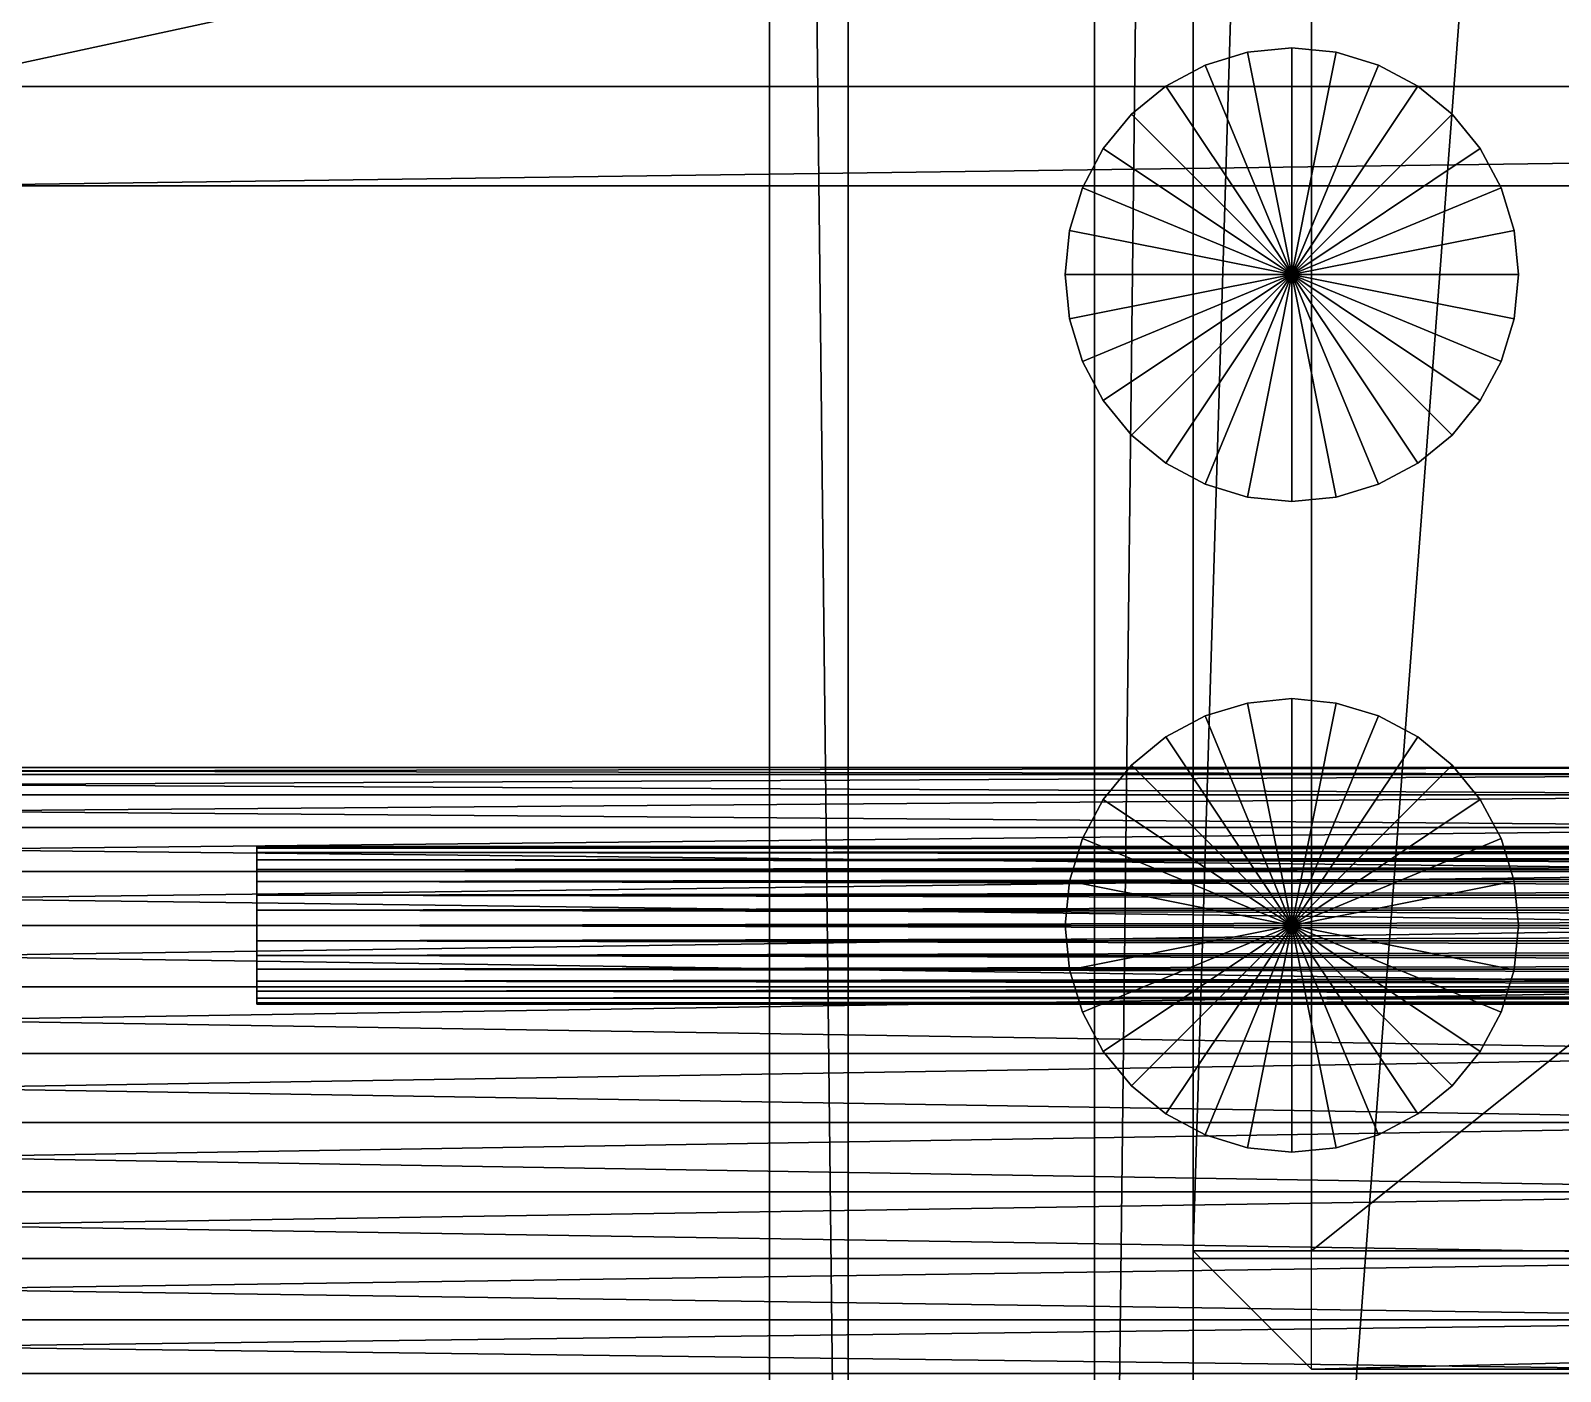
# Model space of a CAD drawing. Header units: millimetres. Extents: x -18 to 4450, y -985 to 970.
# Drawn here: x 342 to 497.3, y -210.2 to -74.2 of the extents above; entities that cross this region are included whole.
import ezdxf

# ---------------------------------------------------------------- set-up
doc = ezdxf.new("R2010")
doc.units = ezdxf.units.MM
for name, color, linetype in [('as_fitted_routes__j40_rt_009_engine_sender_injection_pump_branch_engine_sender_injection_pump_branch', 1, 'CONTINUOUS'), ('body__hood_center_raised_rib', 40, 'CONTINUOUS'), ('body__hood_closed_reference', 40, 'CONTINUOUS'), ('body__hood_crowned_closed_skin', 40, 'CONTINUOUS'), ('chassis__crossmember_1', 251, 'CONTINUOUS'), ('engine_bay__engine_block', 8, 'CONTINUOUS'), ('engine_bay__inline_six_intake_stack_1', 9, 'CONTINUOUS'), ('engine_bay__inline_six_intake_stack_2', 9, 'CONTINUOUS'), ('engine_bay__upper_radiator_hose', 250, 'CONTINUOUS'), ('mechanical_clearance__fan_radiator_clearance_envelope', 7, 'CONTINUOUS')]:
    doc.layers.add(name, color=color, linetype=linetype)

msp = doc.modelspace()

# ---------------------------------------------------------------- linework, layer by layer
at = {"layer": 'as_fitted_routes__j40_rt_009_engine_sender_injection_pump_branch_engine_sender_injection_pump_branch'}
for points in [[(365.00001, -157.000005, 1085.000038), (1125, -157.000005, 1085.000038), (1125, -157.153711, 1086.560726)], [(365.00001, -157.000005, 1085.000038), (1125, -157.153711, 1086.560726), (365.00001, -157.153711, 1086.560726)], [(365.00001, -165.000007, 1085.000038), (365.00001, -157.153711, 1086.560726), (365.00001, -157.000005, 1085.000038)], [(365.00001, -157.153711, 1083.439231), (1125, -157.153711, 1083.439231), (1125, -157.000005, 1085.000038)], [(365.00001, -157.153711, 1083.439231), (1125, -157.000005, 1085.000038), (365.00001, -157.000005, 1085.000038)], [(365.00001, -165.000007, 1085.000038), (365.00001, -157.000005, 1085.000038), (365.00001, -157.153711, 1083.439231)], [(365.00001, -157.153711, 1086.560726), (1125, -157.153711, 1086.560726), (1125, -157.608971, 1088.061452)], [(365.00001, -157.153711, 1086.560726), (1125, -157.608971, 1088.061452), (365.00001, -157.608971, 1088.061452)], [(365.00001, -165.000007, 1085.000038), (365.00001, -157.608971, 1088.061452), (365.00001, -157.153711, 1086.560726)], [(365.00001, -157.608971, 1081.938505), (1125, -157.608971, 1081.938505), (1125, -157.153711, 1083.439231)], [(365.00001, -157.608971, 1081.938505), (1125, -157.153711, 1083.439231), (365.00001, -157.153711, 1083.439231)], [(365.00001, -165.000007, 1085.000038), (365.00001, -157.153711, 1083.439231), (365.00001, -157.608971, 1081.938505)], [(365.00001, -157.608971, 1088.061452), (1125, -157.608971, 1088.061452), (1125, -158.348247, 1089.444518)], [(365.00001, -157.608971, 1088.061452), (1125, -158.348247, 1089.444518), (365.00001, -158.348247, 1089.444518)], [(365.00001, -165.000007, 1085.000038), (365.00001, -158.348247, 1089.444518), (365.00001, -157.608971, 1088.061452)], [(365.00001, -158.348247, 1080.555439), (1125, -158.348247, 1080.555439), (1125, -157.608971, 1081.938505)], [(365.00001, -158.348247, 1080.555439), (1125, -157.608971, 1081.938505), (365.00001, -157.608971, 1081.938505)], [(365.00001, -165.000007, 1085.000038), (365.00001, -157.608971, 1081.938505), (365.00001, -158.348247, 1080.555439)], [(365.00001, -158.348247, 1089.444518), (1125, -158.348247, 1089.444518), (1125, -159.343138, 1090.656877)], [(365.00001, -158.348247, 1089.444518), (1125, -159.343138, 1090.656877), (365.00001, -159.343138, 1090.656877)], [(365.00001, -165.000007, 1085.000038), (365.00001, -159.343138, 1090.656877), (365.00001, -158.348247, 1089.444518)], [(365.00001, -159.343138, 1079.3432), (1125, -159.343138, 1079.3432), (1125, -158.348247, 1080.555439)], [(365.00001, -159.343138, 1079.3432), (1125, -158.348247, 1080.555439), (365.00001, -158.348247, 1080.555439)], [(365.00001, -165.000007, 1085.000038), (365.00001, -158.348247, 1080.555439), (365.00001, -159.343138, 1079.3432)], [(365.00001, -159.343138, 1090.656877), (1125, -159.343138, 1090.656877), (1125, -160.555437, 1091.651797)], [(365.00001, -159.343138, 1090.656877), (1125, -160.555437, 1091.651797), (365.00001, -160.555437, 1091.651797)], [(365.00001, -165.000007, 1085.000038), (365.00001, -160.555437, 1091.651797), (365.00001, -159.343138, 1090.656877)], [(365.00001, -160.555437, 1078.348279), (1125, -160.555437, 1078.348279), (1125, -159.343138, 1079.3432)], [(365.00001, -160.555437, 1078.348279), (1125, -159.343138, 1079.3432), (365.00001, -159.343138, 1079.3432)], [(365.00001, -165.000007, 1085.000038), (365.00001, -159.343138, 1079.3432), (365.00001, -160.555437, 1078.348279)], [(365.00001, -160.555437, 1091.651797), (1125, -160.555437, 1091.651797), (1125, -161.938533, 1092.391014)], [(365.00001, -160.555437, 1091.651797), (1125, -161.938533, 1092.391014), (365.00001, -161.938533, 1092.391014)], [(365.00001, -165.000007, 1085.000038), (365.00001, -161.938533, 1092.391014), (365.00001, -160.555437, 1091.651797)], [(365.00001, -161.938533, 1077.608943), (1125, -161.938533, 1077.608943), (1125, -160.555437, 1078.348279)], [(365.00001, -161.938533, 1077.608943), (1125, -160.555437, 1078.348279), (365.00001, -160.555437, 1078.348279)], [(365.00001, -165.000007, 1085.000038), (365.00001, -160.555437, 1078.348279), (365.00001, -161.938533, 1077.608943)], [(365.00001, -161.938533, 1092.391014), (1125, -161.938533, 1092.391014), (1125, -163.439274, 1092.846274)], [(365.00001, -161.938533, 1092.391014), (1125, -163.439274, 1092.846274), (365.00001, -163.439274, 1092.846274)], [(365.00001, -165.000007, 1085.000038), (365.00001, -163.439274, 1092.846274), (365.00001, -161.938533, 1092.391014)], [(365.00001, -163.439274, 1077.153683), (1125, -163.439274, 1077.153683), (1125, -161.938533, 1077.608943)], [(365.00001, -163.439274, 1077.153683), (1125, -161.938533, 1077.608943), (365.00001, -161.938533, 1077.608943)], [(365.00001, -165.000007, 1085.000038), (365.00001, -161.938533, 1077.608943), (365.00001, -163.439274, 1077.153683)], [(365.00001, -163.439274, 1092.846274), (1125, -163.439274, 1092.846274), (1125, -165.000007, 1093.000054)], [(365.00001, -163.439274, 1092.846274), (1125, -165.000007, 1093.000054), (365.00001, -165.000007, 1093.000054)], [(365.00001, -165.000007, 1085.000038), (365.00001, -165.000007, 1093.000054), (365.00001, -163.439274, 1092.846274)], [(365.00001, -165.000007, 1077.000022), (1125, -165.000007, 1077.000022), (1125, -163.439274, 1077.153683)], [(365.00001, -165.000007, 1077.000022), (1125, -163.439274, 1077.153683), (365.00001, -163.439274, 1077.153683)], [(365.00001, -165.000007, 1085.000038), (365.00001, -163.439274, 1077.153683), (365.00001, -165.000007, 1077.000022)], [(365.00001, -165.000007, 1093.000054), (1125, -165.000007, 1093.000054), (1125, -166.560724, 1092.846274)], [(365.00001, -165.000007, 1093.000054), (1125, -166.560724, 1092.846274), (365.00001, -166.560724, 1092.846274)], [(365.00001, -165.000007, 1085.000038), (365.00001, -166.560724, 1092.846274), (365.00001, -165.000007, 1093.000054)], [(365.00001, -165.000007, 1085.000038), (365.00001, -168.061465, 1092.391014), (365.00001, -166.560724, 1092.846274)], [(365.00001, -165.000007, 1085.000038), (365.00001, -169.444561, 1091.651797), (365.00001, -168.061465, 1092.391014)], [(365.00001, -165.000007, 1085.000038), (365.00001, -170.65686, 1090.656877), (365.00001, -169.444561, 1091.651797)], [(365.00001, -165.000007, 1085.000038), (365.00001, -171.651751, 1089.444518), (365.00001, -170.65686, 1090.656877)], [(365.00001, -165.000007, 1085.000038), (365.00001, -172.391042, 1088.061452), (365.00001, -171.651751, 1089.444518)], [(365.00001, -165.000007, 1085.000038), (365.00001, -172.846287, 1086.560726), (365.00001, -172.391042, 1088.061452)], [(365.00001, -165.000007, 1085.000038), (365.00001, -172.999993, 1085.000038), (365.00001, -172.846287, 1086.560726)], [(365.00001, -165.000007, 1085.000038), (365.00001, -172.846287, 1083.439231), (365.00001, -172.999993, 1085.000038)], [(365.00001, -165.000007, 1085.000038), (365.00001, -172.391042, 1081.938505), (365.00001, -172.846287, 1083.439231)], [(365.00001, -165.000007, 1085.000038), (365.00001, -171.651751, 1080.555439), (365.00001, -172.391042, 1081.938505)], [(365.00001, -165.000007, 1085.000038), (365.00001, -170.65686, 1079.3432), (365.00001, -171.651751, 1080.555439)], [(365.00001, -165.000007, 1085.000038), (365.00001, -169.444561, 1078.348279), (365.00001, -170.65686, 1079.3432)], [(365.00001, -165.000007, 1085.000038), (365.00001, -168.061465, 1077.608943), (365.00001, -169.444561, 1078.348279)], [(365.00001, -165.000007, 1085.000038), (365.00001, -166.560724, 1077.153683), (365.00001, -168.061465, 1077.608943)], [(365.00001, -166.560724, 1077.153683), (1125, -166.560724, 1077.153683), (1125, -165.000007, 1077.000022)], [(365.00001, -166.560724, 1077.153683), (1125, -165.000007, 1077.000022), (365.00001, -165.000007, 1077.000022)], [(365.00001, -165.000007, 1085.000038), (365.00001, -165.000007, 1077.000022), (365.00001, -166.560724, 1077.153683)], [(365.00001, -166.560724, 1092.846274), (1125, -166.560724, 1092.846274), (1125, -168.061465, 1092.391014)], [(365.00001, -166.560724, 1092.846274), (1125, -168.061465, 1092.391014), (365.00001, -168.061465, 1092.391014)], [(365.00001, -168.061465, 1077.608943), (1125, -168.061465, 1077.608943), (1125, -166.560724, 1077.153683)], [(365.00001, -168.061465, 1077.608943), (1125, -166.560724, 1077.153683), (365.00001, -166.560724, 1077.153683)], [(365.00001, -168.061465, 1092.391014), (1125, -168.061465, 1092.391014), (1125, -169.444561, 1091.651797)], [(365.00001, -168.061465, 1092.391014), (1125, -169.444561, 1091.651797), (365.00001, -169.444561, 1091.651797)], [(365.00001, -169.444561, 1078.348279), (1125, -169.444561, 1078.348279), (1125, -168.061465, 1077.608943)], [(365.00001, -169.444561, 1078.348279), (1125, -168.061465, 1077.608943), (365.00001, -168.061465, 1077.608943)], [(365.00001, -169.444561, 1091.651797), (1125, -169.444561, 1091.651797), (1125, -170.65686, 1090.656877)], [(365.00001, -169.444561, 1091.651797), (1125, -170.65686, 1090.656877), (365.00001, -170.65686, 1090.656877)], [(365.00001, -170.65686, 1079.3432), (1125, -170.65686, 1079.3432), (1125, -169.444561, 1078.348279)], [(365.00001, -170.65686, 1079.3432), (1125, -169.444561, 1078.348279), (365.00001, -169.444561, 1078.348279)], [(365.00001, -170.65686, 1090.656877), (1125, -170.65686, 1090.656877), (1125, -171.651751, 1089.444518)], [(365.00001, -170.65686, 1090.656877), (1125, -171.651751, 1089.444518), (365.00001, -171.651751, 1089.444518)], [(365.00001, -171.651751, 1080.555439), (1125, -171.651751, 1080.555439), (1125, -170.65686, 1079.3432)], [(365.00001, -171.651751, 1080.555439), (1125, -170.65686, 1079.3432), (365.00001, -170.65686, 1079.3432)], [(365.00001, -171.651751, 1089.444518), (1125, -171.651751, 1089.444518), (1125, -172.391042, 1088.061452)], [(365.00001, -171.651751, 1089.444518), (1125, -172.391042, 1088.061452), (365.00001, -172.391042, 1088.061452)], [(365.00001, -172.391042, 1081.938505), (1125, -172.391042, 1081.938505), (1125, -171.651751, 1080.555439)], [(365.00001, -172.391042, 1081.938505), (1125, -171.651751, 1080.555439), (365.00001, -171.651751, 1080.555439)], [(365.00001, -172.391042, 1088.061452), (1125, -172.391042, 1088.061452), (1125, -172.846287, 1086.560726)], [(365.00001, -172.391042, 1088.061452), (1125, -172.846287, 1086.560726), (365.00001, -172.846287, 1086.560726)], [(365.00001, -172.846287, 1083.439231), (1125, -172.846287, 1083.439231), (1125, -172.391042, 1081.938505)], [(365.00001, -172.846287, 1083.439231), (1125, -172.391042, 1081.938505), (365.00001, -172.391042, 1081.938505)], [(365.00001, -172.846287, 1086.560726), (1125, -172.846287, 1086.560726), (1125, -172.999993, 1085.000038)], [(365.00001, -172.846287, 1086.560726), (1125, -172.999993, 1085.000038), (365.00001, -172.999993, 1085.000038)], [(365.00001, -172.999993, 1085.000038), (1125, -172.999993, 1085.000038), (1125, -172.846287, 1083.439231)], [(365.00001, -172.999993, 1085.000038), (1125, -172.846287, 1083.439231), (365.00001, -172.846287, 1083.439231)]]:
    msp.add_3dface(points, dxfattribs=at)
at = {"layer": 'body__hood_center_raised_rib'}
for points in [[(330.080003, -79.920001, 1325.000048), (1069.919944, -79.920001, 1325.000048), (1069.919944, 79.920001, 1325.000048)], [(330.080003, -79.920001, 1325.000048), (1069.919944, 79.920001, 1325.000048), (330.080003, 79.920001, 1325.000048)], [(330.080003, -79.920001, 1276.99995), (330.080003, 79.920001, 1276.99995), (1069.919944, 79.920001, 1276.99995)], [(330.080003, -79.920001, 1276.99995), (1069.919944, 79.920001, 1276.99995), (1069.919944, -79.920001, 1276.99995)], [(330.080003, -90.000004, 1287.08005), (330.080003, -79.920001, 1276.99995), (1069.919944, -79.920001, 1276.99995)], [(330.080003, -90.000004, 1287.08005), (1069.919944, -79.920001, 1276.99995), (1069.919944, -90.000004, 1287.08005)], [(330.080003, -90.000004, 1314.919949), (330.080003, -79.920001, 1325.000048), (1069.919944, -79.920001, 1325.000048)], [(330.080003, -90.000004, 1314.919949), (1069.919944, -79.920001, 1325.000048), (1069.919944, -90.000004, 1314.919949)], [(330.080003, -90.000004, 1287.08005), (1069.919944, -90.000004, 1287.08005), (1069.919944, -90.000004, 1314.919949)], [(330.080003, -90.000004, 1287.08005), (1069.919944, -90.000004, 1314.919949), (330.080003, -90.000004, 1314.919949)]]:
    msp.add_3dface(points, dxfattribs=at)
at = {"layer": 'body__hood_closed_reference'}
for points in [[(237.979993, -687.020004, 1253.000021), (1142.019987, -687.020004, 1253.000021), (1142.019987, 687.020004, 1253.000021)], [(237.979993, -687.020004, 1253.000021), (1142.019987, 687.020004, 1253.000021), (237.979993, 687.020004, 1253.000021)], [(237.979993, -687.020004, 1215.000033), (237.979993, 687.020004, 1215.000033), (1142.019987, 687.020004, 1215.000033)], [(237.979993, -687.020004, 1215.000033), (1142.019987, 687.020004, 1215.000033), (1142.019987, -687.020004, 1215.000033)]]:
    msp.add_3dface(points, dxfattribs=at)
at = {"layer": 'body__hood_crowned_closed_skin'}
for points in [[(135.000005, -642.00002, 1230.000019), (1057.999969, -642.00002, 1296.000004), (1057.999969, 0, 1322.000027)], [(135.000005, -642.00002, 1230.000019), (1057.999969, 0, 1322.000027), (135.000005, 0, 1256.000042)], [(135.000005, -642.00002, 1210.000038), (135.000005, 0, 1235.999942), (1057.999969, 0, 1302.000046)], [(135.000005, -642.00002, 1210.000038), (1057.999969, 0, 1302.000046), (1057.999969, -642.00002, 1276.000023)]]:
    msp.add_3dface(points, dxfattribs=at)
at = {"layer": 'chassis__crossmember_1'}
for points in [[(449.999988, -430.000007, 465.000004), (449.999988, -430.000007, 540.000021), (449.999988, 430.000007, 540.000021)], [(449.999988, -430.000007, 465.000004), (449.999988, 430.000007, 540.000021), (449.999988, 430.000007, 465.000004)], [(449.999988, -430.000007, 465.000004), (460.000008, -430.000007, 455.000013), (460.000008, 430.000007, 455.000013)], [(449.999988, -430.000007, 465.000004), (460.000008, 430.000007, 455.000013), (449.999988, 430.000007, 465.000004)], [(449.999988, -430.000007, 540.000021), (460.000008, -430.000007, 550.000012), (460.000008, 430.000007, 550.000012)], [(449.999988, -430.000007, 540.000021), (460.000008, 430.000007, 550.000012), (449.999988, 430.000007, 540.000021)], [(460.000008, -430.000007, 550.000012), (524.999976, -430.000007, 550.000012), (524.999976, 430.000007, 550.000012)], [(460.000008, -430.000007, 550.000012), (524.999976, 430.000007, 550.000012), (460.000008, 430.000007, 550.000012)], [(460.000008, -430.000007, 455.000013), (460.000008, 430.000007, 455.000013), (524.999976, 430.000007, 455.000013)], [(460.000008, -430.000007, 455.000013), (524.999976, 430.000007, 455.000013), (524.999976, -430.000007, 455.000013)]]:
    msp.add_3dface(points, dxfattribs=at)
at = {"layer": 'engine_bay__engine_block'}
for points in [[(460.000008, -197.999999, 731.999993), (460.000008, -197.999999, 1138.000011), (460.000008, 197.999999, 1138.000011)], [(460.000008, -197.999999, 731.999993), (460.000008, 197.999999, 1138.000011), (460.000008, 197.999999, 731.999993)], [(460.000008, -197.999999, 731.999993), (472.000003, -197.999999, 720.000029), (472.000003, 197.999999, 720.000029)], [(460.000008, -197.999999, 731.999993), (472.000003, 197.999999, 720.000029), (460.000008, 197.999999, 731.999993)], [(460.000008, -197.999999, 1138.000011), (472.000003, -197.999999, 1149.999976), (472.000003, 197.999999, 1149.999976)], [(460.000008, -197.999999, 1138.000011), (472.000003, 197.999999, 1149.999976), (460.000008, 197.999999, 1138.000011)], [(472.000003, -197.999999, 1149.999976), (967.999995, -197.999999, 1149.999976), (967.999995, 197.999999, 1149.999976)], [(472.000003, -197.999999, 1149.999976), (967.999995, 197.999999, 1149.999976), (472.000003, 197.999999, 1149.999976)], [(472.000003, -197.999999, 720.000029), (472.000003, 197.999999, 720.000029), (967.999995, 197.999999, 720.000029)], [(472.000003, -197.999999, 720.000029), (967.999995, 197.999999, 720.000029), (967.999995, -197.999999, 720.000029)], [(460.000008, -197.999999, 731.999993), (472.000003, -209.999993, 731.999993), (472.000003, -209.999993, 1138.000011)], [(460.000008, -197.999999, 731.999993), (472.000003, -209.999993, 1138.000011), (460.000008, -197.999999, 1138.000011)], [(460.000008, -197.999999, 731.999993), (472.000003, -209.999993, 731.999993), (472.000003, -197.999999, 720.000029)], [(460.000008, -197.999999, 1138.000011), (472.000003, -209.999993, 1138.000011), (472.000003, -197.999999, 1149.999976)], [(472.000003, -209.999993, 731.999993), (472.000003, -197.999999, 720.000029), (967.999995, -197.999999, 720.000029)], [(472.000003, -209.999993, 731.999993), (967.999995, -197.999999, 720.000029), (967.999995, -209.999993, 731.999993)], [(472.000003, -209.999993, 1138.000011), (472.000003, -197.999999, 1149.999976), (967.999995, -197.999999, 1149.999976)], [(472.000003, -209.999993, 1138.000011), (967.999995, -197.999999, 1149.999976), (967.999995, -209.999993, 1138.000011)], [(472.000003, -209.999993, 731.999993), (967.999995, -209.999993, 731.999993), (967.999995, -209.999993, 1138.000011)], [(472.000003, -209.999993, 731.999993), (967.999995, -209.999993, 1138.000011), (472.000003, -209.999993, 1138.000011)]]:
    msp.add_3dface(points, dxfattribs=at)
at = {"layer": 'engine_bay__inline_six_intake_stack_1'}
for points in [[(465.512931, -142.441943, 1070.000052), (465.512931, -142.441943, 1250), (461.19827, -143.750772, 1250)], [(465.512931, -142.441943, 1070.000052), (461.19827, -143.750772, 1250), (461.19827, -143.750772, 1070.000052)], [(469.999999, -165.000007, 1070.000052), (461.19827, -143.750772, 1070.000052), (465.512931, -142.441943, 1070.000052)], [(469.999999, -165.000007, 1250), (465.512931, -142.441943, 1250), (461.19827, -143.750772, 1250)], [(469.999999, -142.000005, 1070.000052), (469.999999, -142.000005, 1250), (465.512931, -142.441943, 1250)], [(469.999999, -142.000005, 1070.000052), (465.512931, -142.441943, 1250), (465.512931, -142.441943, 1070.000052)], [(469.999999, -165.000007, 1070.000052), (465.512931, -142.441943, 1070.000052), (469.999999, -142.000005, 1070.000052)], [(469.999999, -165.000007, 1250), (469.999999, -142.000005, 1250), (465.512931, -142.441943, 1250)], [(474.487066, -142.441943, 1070.000052), (474.487066, -142.441943, 1250), (469.999999, -142.000005, 1250)], [(474.487066, -142.441943, 1070.000052), (469.999999, -142.000005, 1250), (469.999999, -142.000005, 1070.000052)], [(469.999999, -165.000007, 1070.000052), (469.999999, -142.000005, 1070.000052), (474.487066, -142.441943, 1070.000052)], [(469.999999, -165.000007, 1250), (474.487066, -142.441943, 1250), (469.999999, -142.000005, 1250)], [(469.999999, -165.000007, 1070.000052), (474.487066, -142.441943, 1070.000052), (478.801727, -143.750772, 1070.000052)], [(469.999999, -165.000007, 1250), (478.801727, -143.750772, 1250), (474.487066, -142.441943, 1250)], [(478.801727, -143.750772, 1070.000052), (478.801727, -143.750772, 1250), (474.487066, -142.441943, 1250)], [(478.801727, -143.750772, 1070.000052), (474.487066, -142.441943, 1250), (474.487066, -142.441943, 1070.000052)], [(461.19827, -143.750772, 1070.000052), (461.19827, -143.750772, 1250), (457.221895, -145.876199, 1250)], [(461.19827, -143.750772, 1070.000052), (457.221895, -145.876199, 1250), (457.221895, -145.876199, 1070.000052)], [(469.999999, -165.000007, 1070.000052), (457.221895, -145.876199, 1070.000052), (461.19827, -143.750772, 1070.000052)], [(469.999999, -165.000007, 1250), (461.19827, -143.750772, 1250), (457.221895, -145.876199, 1250)], [(469.999999, -165.000007, 1070.000052), (478.801727, -143.750772, 1070.000052), (482.778102, -145.876199, 1070.000052)], [(469.999999, -165.000007, 1250), (482.778102, -145.876199, 1250), (478.801727, -143.750772, 1250)], [(482.778102, -145.876199, 1070.000052), (482.778102, -145.876199, 1250), (478.801727, -143.750772, 1250)], [(482.778102, -145.876199, 1070.000052), (478.801727, -143.750772, 1250), (478.801727, -143.750772, 1070.000052)], [(457.221895, -145.876199, 1070.000052), (457.221895, -145.876199, 1250), (453.736544, -148.736551, 1250)], [(457.221895, -145.876199, 1070.000052), (453.736544, -148.736551, 1250), (453.736544, -148.736551, 1070.000052)], [(469.999999, -165.000007, 1070.000052), (453.736544, -148.736551, 1070.000052), (457.221895, -145.876199, 1070.000052)], [(469.999999, -165.000007, 1250), (457.221895, -145.876199, 1250), (453.736544, -148.736551, 1250)], [(469.999999, -165.000007, 1070.000052), (482.778102, -145.876199, 1070.000052), (486.263454, -148.736551, 1070.000052)], [(469.999999, -165.000007, 1250), (486.263454, -148.736551, 1250), (482.778102, -145.876199, 1250)], [(486.263454, -148.736551, 1070.000052), (486.263454, -148.736551, 1250), (482.778102, -145.876199, 1250)], [(486.263454, -148.736551, 1070.000052), (482.778102, -145.876199, 1250), (482.778102, -145.876199, 1070.000052)], [(453.736544, -148.736551, 1070.000052), (453.736544, -148.736551, 1250), (450.876206, -152.221888, 1250)], [(453.736544, -148.736551, 1070.000052), (450.876206, -152.221888, 1250), (450.876206, -152.221888, 1070.000052)], [(469.999999, -165.000007, 1070.000052), (450.876206, -152.221888, 1070.000052), (453.736544, -148.736551, 1070.000052)], [(469.999999, -165.000007, 1250), (453.736544, -148.736551, 1250), (450.876206, -152.221888, 1250)], [(469.999999, -165.000007, 1070.000052), (486.263454, -148.736551, 1070.000052), (489.123791, -152.221888, 1070.000052)], [(469.999999, -165.000007, 1250), (489.123791, -152.221888, 1250), (486.263454, -148.736551, 1250)], [(489.123791, -152.221888, 1070.000052), (489.123791, -152.221888, 1250), (486.263454, -148.736551, 1250)], [(489.123791, -152.221888, 1070.000052), (486.263454, -148.736551, 1250), (486.263454, -148.736551, 1070.000052)], [(450.876206, -152.221888, 1070.000052), (450.876206, -152.221888, 1250), (448.750764, -156.198278, 1250)], [(450.876206, -152.221888, 1070.000052), (448.750764, -156.198278, 1250), (448.750764, -156.198278, 1070.000052)], [(469.999999, -165.000007, 1070.000052), (448.750764, -156.198278, 1070.000052), (450.876206, -152.221888, 1070.000052)], [(469.999999, -165.000007, 1250), (450.876206, -152.221888, 1250), (448.750764, -156.198278, 1250)], [(469.999999, -165.000007, 1070.000052), (489.123791, -152.221888, 1070.000052), (491.249233, -156.198278, 1070.000052)], [(469.999999, -165.000007, 1250), (491.249233, -156.198278, 1250), (489.123791, -152.221888, 1250)], [(491.249233, -156.198278, 1070.000052), (491.249233, -156.198278, 1250), (489.123791, -152.221888, 1250)], [(491.249233, -156.198278, 1070.000052), (489.123791, -152.221888, 1250), (489.123791, -152.221888, 1070.000052)], [(448.750764, -156.198278, 1070.000052), (448.750764, -156.198278, 1250), (447.441936, -160.512924, 1250)], [(448.750764, -156.198278, 1070.000052), (447.441936, -160.512924, 1250), (447.441936, -160.512924, 1070.000052)], [(469.999999, -165.000007, 1070.000052), (447.441936, -160.512924, 1070.000052), (448.750764, -156.198278, 1070.000052)], [(469.999999, -165.000007, 1250), (448.750764, -156.198278, 1250), (447.441936, -160.512924, 1250)], [(469.999999, -165.000007, 1070.000052), (491.249233, -156.198278, 1070.000052), (492.558062, -160.512924, 1070.000052)], [(469.999999, -165.000007, 1250), (492.558062, -160.512924, 1250), (491.249233, -156.198278, 1250)], [(492.558062, -160.512924, 1070.000052), (492.558062, -160.512924, 1250), (491.249233, -156.198278, 1250)], [(492.558062, -160.512924, 1070.000052), (491.249233, -156.198278, 1250), (491.249233, -156.198278, 1070.000052)], [(447.441936, -160.512924, 1070.000052), (447.441936, -160.512924, 1250), (446.999997, -165.000007, 1250)], [(447.441936, -160.512924, 1070.000052), (446.999997, -165.000007, 1250), (446.999997, -165.000007, 1070.000052)], [(469.999999, -165.000007, 1070.000052), (446.999997, -165.000007, 1070.000052), (447.441936, -160.512924, 1070.000052)], [(469.999999, -165.000007, 1250), (447.441936, -160.512924, 1250), (446.999997, -165.000007, 1250)], [(469.999999, -165.000007, 1070.000052), (492.558062, -160.512924, 1070.000052), (493.000001, -165.000007, 1070.000052)], [(469.999999, -165.000007, 1250), (493.000001, -165.000007, 1250), (492.558062, -160.512924, 1250)], [(493.000001, -165.000007, 1070.000052), (493.000001, -165.000007, 1250), (492.558062, -160.512924, 1250)], [(493.000001, -165.000007, 1070.000052), (492.558062, -160.512924, 1250), (492.558062, -160.512924, 1070.000052)], [(446.999997, -165.000007, 1070.000052), (446.999997, -165.000007, 1250), (447.441936, -169.487074, 1250)], [(446.999997, -165.000007, 1070.000052), (447.441936, -169.487074, 1250), (447.441936, -169.487074, 1070.000052)], [(469.999999, -165.000007, 1070.000052), (447.441936, -169.487074, 1070.000052), (446.999997, -165.000007, 1070.000052)], [(469.999999, -165.000007, 1250), (446.999997, -165.000007, 1250), (447.441936, -169.487074, 1250)], [(469.999999, -165.000007, 1070.000052), (448.750764, -173.80172, 1070.000052), (447.441936, -169.487074, 1070.000052)], [(469.999999, -165.000007, 1250), (447.441936, -169.487074, 1250), (448.750764, -173.80172, 1250)], [(469.999999, -165.000007, 1070.000052), (450.876206, -177.77811, 1070.000052), (448.750764, -173.80172, 1070.000052)], [(469.999999, -165.000007, 1250), (448.750764, -173.80172, 1250), (450.876206, -177.77811, 1250)], [(469.999999, -165.000007, 1070.000052), (453.736544, -181.263462, 1070.000052), (450.876206, -177.77811, 1070.000052)], [(469.999999, -165.000007, 1250), (450.876206, -177.77811, 1250), (453.736544, -181.263462, 1250)], [(469.999999, -165.000007, 1070.000052), (457.221895, -184.123799, 1070.000052), (453.736544, -181.263462, 1070.000052)], [(469.999999, -165.000007, 1250), (453.736544, -181.263462, 1250), (457.221895, -184.123799, 1250)], [(469.999999, -165.000007, 1070.000052), (461.19827, -186.249226, 1070.000052), (457.221895, -184.123799, 1070.000052)], [(469.999999, -165.000007, 1250), (457.221895, -184.123799, 1250), (461.19827, -186.249226, 1250)], [(469.999999, -165.000007, 1070.000052), (465.512931, -187.558055, 1070.000052), (461.19827, -186.249226, 1070.000052)], [(469.999999, -165.000007, 1250), (461.19827, -186.249226, 1250), (465.512931, -187.558055, 1250)], [(469.999999, -165.000007, 1070.000052), (469.999999, -187.999994, 1070.000052), (465.512931, -187.558055, 1070.000052)], [(469.999999, -165.000007, 1250), (465.512931, -187.558055, 1250), (469.999999, -187.999994, 1250)], [(469.999999, -165.000007, 1070.000052), (474.487066, -187.558055, 1070.000052), (469.999999, -187.999994, 1070.000052)], [(469.999999, -165.000007, 1250), (469.999999, -187.999994, 1250), (474.487066, -187.558055, 1250)], [(469.999999, -165.000007, 1070.000052), (478.801727, -186.249226, 1070.000052), (474.487066, -187.558055, 1070.000052)], [(469.999999, -165.000007, 1250), (474.487066, -187.558055, 1250), (478.801727, -186.249226, 1250)], [(469.999999, -165.000007, 1070.000052), (482.778102, -184.123799, 1070.000052), (478.801727, -186.249226, 1070.000052)], [(469.999999, -165.000007, 1250), (478.801727, -186.249226, 1250), (482.778102, -184.123799, 1250)], [(469.999999, -165.000007, 1070.000052), (486.263454, -181.263462, 1070.000052), (482.778102, -184.123799, 1070.000052)], [(469.999999, -165.000007, 1250), (482.778102, -184.123799, 1250), (486.263454, -181.263462, 1250)], [(469.999999, -165.000007, 1070.000052), (489.123791, -177.77811, 1070.000052), (486.263454, -181.263462, 1070.000052)], [(469.999999, -165.000007, 1250), (486.263454, -181.263462, 1250), (489.123791, -177.77811, 1250)], [(469.999999, -165.000007, 1070.000052), (491.249233, -173.80172, 1070.000052), (489.123791, -177.77811, 1070.000052)], [(469.999999, -165.000007, 1250), (489.123791, -177.77811, 1250), (491.249233, -173.80172, 1250)], [(469.999999, -165.000007, 1070.000052), (492.558062, -169.487074, 1070.000052), (491.249233, -173.80172, 1070.000052)], [(469.999999, -165.000007, 1250), (491.249233, -173.80172, 1250), (492.558062, -169.487074, 1250)], [(469.999999, -165.000007, 1070.000052), (493.000001, -165.000007, 1070.000052), (492.558062, -169.487074, 1070.000052)], [(469.999999, -165.000007, 1250), (492.558062, -169.487074, 1250), (493.000001, -165.000007, 1250)], [(492.558062, -169.487074, 1070.000052), (492.558062, -169.487074, 1250), (493.000001, -165.000007, 1250)], [(492.558062, -169.487074, 1070.000052), (493.000001, -165.000007, 1250), (493.000001, -165.000007, 1070.000052)], [(447.441936, -169.487074, 1070.000052), (447.441936, -169.487074, 1250), (448.750764, -173.80172, 1250)], [(447.441936, -169.487074, 1070.000052), (448.750764, -173.80172, 1250), (448.750764, -173.80172, 1070.000052)], [(491.249233, -173.80172, 1070.000052), (491.249233, -173.80172, 1250), (492.558062, -169.487074, 1250)], [(491.249233, -173.80172, 1070.000052), (492.558062, -169.487074, 1250), (492.558062, -169.487074, 1070.000052)], [(448.750764, -173.80172, 1070.000052), (448.750764, -173.80172, 1250), (450.876206, -177.77811, 1250)], [(448.750764, -173.80172, 1070.000052), (450.876206, -177.77811, 1250), (450.876206, -177.77811, 1070.000052)], [(489.123791, -177.77811, 1070.000052), (489.123791, -177.77811, 1250), (491.249233, -173.80172, 1250)], [(489.123791, -177.77811, 1070.000052), (491.249233, -173.80172, 1250), (491.249233, -173.80172, 1070.000052)], [(450.876206, -177.77811, 1070.000052), (450.876206, -177.77811, 1250), (453.736544, -181.263462, 1250)], [(450.876206, -177.77811, 1070.000052), (453.736544, -181.263462, 1250), (453.736544, -181.263462, 1070.000052)], [(486.263454, -181.263462, 1070.000052), (486.263454, -181.263462, 1250), (489.123791, -177.77811, 1250)], [(486.263454, -181.263462, 1070.000052), (489.123791, -177.77811, 1250), (489.123791, -177.77811, 1070.000052)], [(453.736544, -181.263462, 1070.000052), (453.736544, -181.263462, 1250), (457.221895, -184.123799, 1250)], [(453.736544, -181.263462, 1070.000052), (457.221895, -184.123799, 1250), (457.221895, -184.123799, 1070.000052)], [(482.778102, -184.123799, 1070.000052), (482.778102, -184.123799, 1250), (486.263454, -181.263462, 1250)], [(482.778102, -184.123799, 1070.000052), (486.263454, -181.263462, 1250), (486.263454, -181.263462, 1070.000052)], [(457.221895, -184.123799, 1070.000052), (457.221895, -184.123799, 1250), (461.19827, -186.249226, 1250)], [(457.221895, -184.123799, 1070.000052), (461.19827, -186.249226, 1250), (461.19827, -186.249226, 1070.000052)], [(478.801727, -186.249226, 1070.000052), (478.801727, -186.249226, 1250), (482.778102, -184.123799, 1250)], [(478.801727, -186.249226, 1070.000052), (482.778102, -184.123799, 1250), (482.778102, -184.123799, 1070.000052)], [(461.19827, -186.249226, 1070.000052), (461.19827, -186.249226, 1250), (465.512931, -187.558055, 1250)], [(461.19827, -186.249226, 1070.000052), (465.512931, -187.558055, 1250), (465.512931, -187.558055, 1070.000052)], [(465.512931, -187.558055, 1070.000052), (465.512931, -187.558055, 1250), (469.999999, -187.999994, 1250)], [(465.512931, -187.558055, 1070.000052), (469.999999, -187.999994, 1250), (469.999999, -187.999994, 1070.000052)], [(469.999999, -187.999994, 1070.000052), (469.999999, -187.999994, 1250), (474.487066, -187.558055, 1250)], [(469.999999, -187.999994, 1070.000052), (474.487066, -187.558055, 1250), (474.487066, -187.558055, 1070.000052)], [(474.487066, -187.558055, 1070.000052), (474.487066, -187.558055, 1250), (478.801727, -186.249226, 1250)], [(474.487066, -187.558055, 1070.000052), (478.801727, -186.249226, 1250), (478.801727, -186.249226, 1070.000052)]]:
    msp.add_3dface(points, dxfattribs=at)
at = {"layer": 'engine_bay__inline_six_intake_stack_2'}
for points in [[(469.999999, -75.999998, 1070.000052), (469.999999, -75.999998, 1250), (465.512931, -76.441936, 1250)], [(469.999999, -75.999998, 1070.000052), (465.512931, -76.441936, 1250), (465.512931, -76.441936, 1070.000052)], [(469.999999, -98.999999, 1070.000052), (465.512931, -76.441936, 1070.000052), (469.999999, -75.999998, 1070.000052)], [(469.999999, -98.999999, 1250), (469.999999, -75.999998, 1250), (465.512931, -76.441936, 1250)], [(474.487066, -76.441936, 1070.000052), (474.487066, -76.441936, 1250), (469.999999, -75.999998, 1250)], [(474.487066, -76.441936, 1070.000052), (469.999999, -75.999998, 1250), (469.999999, -75.999998, 1070.000052)], [(469.999999, -98.999999, 1070.000052), (469.999999, -75.999998, 1070.000052), (474.487066, -76.441936, 1070.000052)], [(469.999999, -98.999999, 1250), (474.487066, -76.441936, 1250), (469.999999, -75.999998, 1250)], [(465.512931, -76.441936, 1070.000052), (465.512931, -76.441936, 1250), (461.19827, -77.750772, 1250)], [(465.512931, -76.441936, 1070.000052), (461.19827, -77.750772, 1250), (461.19827, -77.750772, 1070.000052)], [(469.999999, -98.999999, 1070.000052), (461.19827, -77.750772, 1070.000052), (465.512931, -76.441936, 1070.000052)], [(469.999999, -98.999999, 1250), (465.512931, -76.441936, 1250), (461.19827, -77.750772, 1250)], [(469.999999, -98.999999, 1070.000052), (474.487066, -76.441936, 1070.000052), (478.801727, -77.750772, 1070.000052)], [(469.999999, -98.999999, 1250), (478.801727, -77.750772, 1250), (474.487066, -76.441936, 1250)], [(478.801727, -77.750772, 1070.000052), (478.801727, -77.750772, 1250), (474.487066, -76.441936, 1250)], [(478.801727, -77.750772, 1070.000052), (474.487066, -76.441936, 1250), (474.487066, -76.441936, 1070.000052)], [(461.19827, -77.750772, 1070.000052), (461.19827, -77.750772, 1250), (457.221895, -79.876199, 1250)], [(461.19827, -77.750772, 1070.000052), (457.221895, -79.876199, 1250), (457.221895, -79.876199, 1070.000052)], [(469.999999, -98.999999, 1070.000052), (457.221895, -79.876199, 1070.000052), (461.19827, -77.750772, 1070.000052)], [(469.999999, -98.999999, 1250), (461.19827, -77.750772, 1250), (457.221895, -79.876199, 1250)], [(469.999999, -98.999999, 1070.000052), (478.801727, -77.750772, 1070.000052), (482.778102, -79.876199, 1070.000052)], [(469.999999, -98.999999, 1250), (482.778102, -79.876199, 1250), (478.801727, -77.750772, 1250)], [(482.778102, -79.876199, 1070.000052), (482.778102, -79.876199, 1250), (478.801727, -77.750772, 1250)], [(482.778102, -79.876199, 1070.000052), (478.801727, -77.750772, 1250), (478.801727, -77.750772, 1070.000052)], [(457.221895, -79.876199, 1070.000052), (457.221895, -79.876199, 1250), (453.736544, -82.736544, 1250)], [(457.221895, -79.876199, 1070.000052), (453.736544, -82.736544, 1250), (453.736544, -82.736544, 1070.000052)], [(469.999999, -98.999999, 1070.000052), (453.736544, -82.736544, 1070.000052), (457.221895, -79.876199, 1070.000052)], [(469.999999, -98.999999, 1250), (457.221895, -79.876199, 1250), (453.736544, -82.736544, 1250)], [(469.999999, -98.999999, 1070.000052), (482.778102, -79.876199, 1070.000052), (486.263454, -82.736544, 1070.000052)], [(469.999999, -98.999999, 1250), (486.263454, -82.736544, 1250), (482.778102, -79.876199, 1250)], [(486.263454, -82.736544, 1070.000052), (486.263454, -82.736544, 1250), (482.778102, -79.876199, 1250)], [(486.263454, -82.736544, 1070.000052), (482.778102, -79.876199, 1250), (482.778102, -79.876199, 1070.000052)], [(453.736544, -82.736544, 1070.000052), (453.736544, -82.736544, 1250), (450.876206, -86.221881, 1250)], [(453.736544, -82.736544, 1070.000052), (450.876206, -86.221881, 1250), (450.876206, -86.221881, 1070.000052)], [(469.999999, -98.999999, 1070.000052), (450.876206, -86.221881, 1070.000052), (453.736544, -82.736544, 1070.000052)], [(469.999999, -98.999999, 1250), (453.736544, -82.736544, 1250), (450.876206, -86.221881, 1250)], [(469.999999, -98.999999, 1070.000052), (486.263454, -82.736544, 1070.000052), (489.123791, -86.221881, 1070.000052)], [(469.999999, -98.999999, 1250), (489.123791, -86.221881, 1250), (486.263454, -82.736544, 1250)], [(489.123791, -86.221881, 1070.000052), (489.123791, -86.221881, 1250), (486.263454, -82.736544, 1250)], [(489.123791, -86.221881, 1070.000052), (486.263454, -82.736544, 1250), (486.263454, -82.736544, 1070.000052)], [(450.876206, -86.221881, 1070.000052), (450.876206, -86.221881, 1250), (448.750764, -90.198278, 1250)], [(450.876206, -86.221881, 1070.000052), (448.750764, -90.198278, 1250), (448.750764, -90.198278, 1070.000052)], [(469.999999, -98.999999, 1070.000052), (448.750764, -90.198278, 1070.000052), (450.876206, -86.221881, 1070.000052)], [(469.999999, -98.999999, 1250), (450.876206, -86.221881, 1250), (448.750764, -90.198278, 1250)], [(469.999999, -98.999999, 1070.000052), (489.123791, -86.221881, 1070.000052), (491.249233, -90.198278, 1070.000052)], [(469.999999, -98.999999, 1250), (491.249233, -90.198278, 1250), (489.123791, -86.221881, 1250)], [(491.249233, -90.198278, 1070.000052), (491.249233, -90.198278, 1250), (489.123791, -86.221881, 1250)], [(491.249233, -90.198278, 1070.000052), (489.123791, -86.221881, 1250), (489.123791, -86.221881, 1070.000052)], [(448.750764, -90.198278, 1070.000052), (448.750764, -90.198278, 1250), (447.441936, -94.512925, 1250)], [(448.750764, -90.198278, 1070.000052), (447.441936, -94.512925, 1250), (447.441936, -94.512925, 1070.000052)], [(469.999999, -98.999999, 1070.000052), (447.441936, -94.512925, 1070.000052), (448.750764, -90.198278, 1070.000052)], [(469.999999, -98.999999, 1250), (448.750764, -90.198278, 1250), (447.441936, -94.512925, 1250)], [(469.999999, -98.999999, 1070.000052), (491.249233, -90.198278, 1070.000052), (492.558062, -94.512925, 1070.000052)], [(469.999999, -98.999999, 1250), (492.558062, -94.512925, 1250), (491.249233, -90.198278, 1250)], [(492.558062, -94.512925, 1070.000052), (492.558062, -94.512925, 1250), (491.249233, -90.198278, 1250)], [(492.558062, -94.512925, 1070.000052), (491.249233, -90.198278, 1250), (491.249233, -90.198278, 1070.000052)], [(447.441936, -94.512925, 1070.000052), (447.441936, -94.512925, 1250), (446.999997, -98.999999, 1250)], [(447.441936, -94.512925, 1070.000052), (446.999997, -98.999999, 1250), (446.999997, -98.999999, 1070.000052)], [(469.999999, -98.999999, 1070.000052), (446.999997, -98.999999, 1070.000052), (447.441936, -94.512925, 1070.000052)], [(469.999999, -98.999999, 1250), (447.441936, -94.512925, 1250), (446.999997, -98.999999, 1250)], [(469.999999, -98.999999, 1070.000052), (492.558062, -94.512925, 1070.000052), (493.000001, -98.999999, 1070.000052)], [(469.999999, -98.999999, 1250), (493.000001, -98.999999, 1250), (492.558062, -94.512925, 1250)], [(493.000001, -98.999999, 1070.000052), (493.000001, -98.999999, 1250), (492.558062, -94.512925, 1250)], [(493.000001, -98.999999, 1070.000052), (492.558062, -94.512925, 1250), (492.558062, -94.512925, 1070.000052)], [(446.999997, -98.999999, 1070.000052), (446.999997, -98.999999, 1250), (447.441936, -103.487074, 1250)], [(446.999997, -98.999999, 1070.000052), (447.441936, -103.487074, 1250), (447.441936, -103.487074, 1070.000052)], [(469.999999, -98.999999, 1070.000052), (447.441936, -103.487074, 1070.000052), (446.999997, -98.999999, 1070.000052)], [(469.999999, -98.999999, 1250), (446.999997, -98.999999, 1250), (447.441936, -103.487074, 1250)], [(469.999999, -98.999999, 1070.000052), (448.750764, -107.80172, 1070.000052), (447.441936, -103.487074, 1070.000052)], [(469.999999, -98.999999, 1250), (447.441936, -103.487074, 1250), (448.750764, -107.80172, 1250)], [(469.999999, -98.999999, 1070.000052), (450.876206, -111.778118, 1070.000052), (448.750764, -107.80172, 1070.000052)], [(469.999999, -98.999999, 1250), (448.750764, -107.80172, 1250), (450.876206, -111.778118, 1250)], [(469.999999, -98.999999, 1070.000052), (453.736544, -115.263455, 1070.000052), (450.876206, -111.778118, 1070.000052)], [(469.999999, -98.999999, 1250), (450.876206, -111.778118, 1250), (453.736544, -115.263455, 1250)], [(469.999999, -98.999999, 1070.000052), (457.221895, -118.1238, 1070.000052), (453.736544, -115.263455, 1070.000052)], [(469.999999, -98.999999, 1250), (453.736544, -115.263455, 1250), (457.221895, -118.1238, 1250)], [(469.999999, -98.999999, 1070.000052), (461.19827, -120.249227, 1070.000052), (457.221895, -118.1238, 1070.000052)], [(469.999999, -98.999999, 1250), (457.221895, -118.1238, 1250), (461.19827, -120.249227, 1250)], [(469.999999, -98.999999, 1070.000052), (465.512931, -121.558063, 1070.000052), (461.19827, -120.249227, 1070.000052)], [(469.999999, -98.999999, 1250), (461.19827, -120.249227, 1250), (465.512931, -121.558063, 1250)], [(469.999999, -98.999999, 1070.000052), (469.999999, -122.000001, 1070.000052), (465.512931, -121.558063, 1070.000052)], [(469.999999, -98.999999, 1250), (465.512931, -121.558063, 1250), (469.999999, -122.000001, 1250)], [(469.999999, -98.999999, 1070.000052), (474.487066, -121.558063, 1070.000052), (469.999999, -122.000001, 1070.000052)], [(469.999999, -98.999999, 1250), (469.999999, -122.000001, 1250), (474.487066, -121.558063, 1250)], [(469.999999, -98.999999, 1070.000052), (478.801727, -120.249227, 1070.000052), (474.487066, -121.558063, 1070.000052)], [(469.999999, -98.999999, 1250), (474.487066, -121.558063, 1250), (478.801727, -120.249227, 1250)], [(469.999999, -98.999999, 1070.000052), (482.778102, -118.1238, 1070.000052), (478.801727, -120.249227, 1070.000052)], [(469.999999, -98.999999, 1250), (478.801727, -120.249227, 1250), (482.778102, -118.1238, 1250)], [(469.999999, -98.999999, 1070.000052), (486.263454, -115.263455, 1070.000052), (482.778102, -118.1238, 1070.000052)], [(469.999999, -98.999999, 1250), (482.778102, -118.1238, 1250), (486.263454, -115.263455, 1250)], [(469.999999, -98.999999, 1070.000052), (489.123791, -111.778118, 1070.000052), (486.263454, -115.263455, 1070.000052)], [(469.999999, -98.999999, 1250), (486.263454, -115.263455, 1250), (489.123791, -111.778118, 1250)], [(469.999999, -98.999999, 1070.000052), (491.249233, -107.80172, 1070.000052), (489.123791, -111.778118, 1070.000052)], [(469.999999, -98.999999, 1250), (489.123791, -111.778118, 1250), (491.249233, -107.80172, 1250)], [(469.999999, -98.999999, 1070.000052), (492.558062, -103.487074, 1070.000052), (491.249233, -107.80172, 1070.000052)], [(469.999999, -98.999999, 1250), (491.249233, -107.80172, 1250), (492.558062, -103.487074, 1250)], [(469.999999, -98.999999, 1070.000052), (493.000001, -98.999999, 1070.000052), (492.558062, -103.487074, 1070.000052)], [(469.999999, -98.999999, 1250), (492.558062, -103.487074, 1250), (493.000001, -98.999999, 1250)], [(492.558062, -103.487074, 1070.000052), (492.558062, -103.487074, 1250), (493.000001, -98.999999, 1250)], [(492.558062, -103.487074, 1070.000052), (493.000001, -98.999999, 1250), (493.000001, -98.999999, 1070.000052)], [(447.441936, -103.487074, 1070.000052), (447.441936, -103.487074, 1250), (448.750764, -107.80172, 1250)], [(447.441936, -103.487074, 1070.000052), (448.750764, -107.80172, 1250), (448.750764, -107.80172, 1070.000052)], [(491.249233, -107.80172, 1070.000052), (491.249233, -107.80172, 1250), (492.558062, -103.487074, 1250)], [(491.249233, -107.80172, 1070.000052), (492.558062, -103.487074, 1250), (492.558062, -103.487074, 1070.000052)], [(448.750764, -107.80172, 1070.000052), (448.750764, -107.80172, 1250), (450.876206, -111.778118, 1250)], [(448.750764, -107.80172, 1070.000052), (450.876206, -111.778118, 1250), (450.876206, -111.778118, 1070.000052)], [(489.123791, -111.778118, 1070.000052), (489.123791, -111.778118, 1250), (491.249233, -107.80172, 1250)], [(489.123791, -111.778118, 1070.000052), (491.249233, -107.80172, 1250), (491.249233, -107.80172, 1070.000052)], [(450.876206, -111.778118, 1070.000052), (450.876206, -111.778118, 1250), (453.736544, -115.263455, 1250)], [(450.876206, -111.778118, 1070.000052), (453.736544, -115.263455, 1250), (453.736544, -115.263455, 1070.000052)], [(486.263454, -115.263455, 1070.000052), (486.263454, -115.263455, 1250), (489.123791, -111.778118, 1250)], [(486.263454, -115.263455, 1070.000052), (489.123791, -111.778118, 1250), (489.123791, -111.778118, 1070.000052)], [(453.736544, -115.263455, 1070.000052), (453.736544, -115.263455, 1250), (457.221895, -118.1238, 1250)], [(453.736544, -115.263455, 1070.000052), (457.221895, -118.1238, 1250), (457.221895, -118.1238, 1070.000052)], [(482.778102, -118.1238, 1070.000052), (482.778102, -118.1238, 1250), (486.263454, -115.263455, 1250)], [(482.778102, -118.1238, 1070.000052), (486.263454, -115.263455, 1250), (486.263454, -115.263455, 1070.000052)], [(457.221895, -118.1238, 1070.000052), (457.221895, -118.1238, 1250), (461.19827, -120.249227, 1250)], [(457.221895, -118.1238, 1070.000052), (461.19827, -120.249227, 1250), (461.19827, -120.249227, 1070.000052)], [(478.801727, -120.249227, 1070.000052), (478.801727, -120.249227, 1250), (482.778102, -118.1238, 1250)], [(478.801727, -120.249227, 1070.000052), (482.778102, -118.1238, 1250), (482.778102, -118.1238, 1070.000052)], [(461.19827, -120.249227, 1070.000052), (461.19827, -120.249227, 1250), (465.512931, -121.558063, 1250)], [(461.19827, -120.249227, 1070.000052), (465.512931, -121.558063, 1250), (465.512931, -121.558063, 1070.000052)], [(474.487066, -121.558063, 1070.000052), (474.487066, -121.558063, 1250), (478.801727, -120.249227, 1250)], [(474.487066, -121.558063, 1070.000052), (478.801727, -120.249227, 1250), (478.801727, -120.249227, 1070.000052)], [(465.512931, -121.558063, 1070.000052), (465.512931, -121.558063, 1250), (469.999999, -122.000001, 1250)], [(465.512931, -121.558063, 1070.000052), (469.999999, -122.000001, 1250), (469.999999, -122.000001, 1070.000052)], [(469.999999, -122.000001, 1070.000052), (469.999999, -122.000001, 1250), (474.487066, -121.558063, 1250)], [(469.999999, -122.000001, 1070.000052), (474.487066, -121.558063, 1250), (474.487066, -121.558063, 1070.000052)]]:
    msp.add_3dface(points, dxfattribs=at)
at = {"layer": 'engine_bay__upper_radiator_hose'}
for points in [[(115.000002, -149.000004, 1110.000014), (545.000017, -149.000004, 1110.000014), (545.000017, -149.691731, 1117.02323)], [(115.000002, -149.000004, 1110.000014), (545.000017, -149.691731, 1117.02323), (115.000002, -149.691731, 1117.02323)], [(115.000002, -149.691731, 1102.976799), (545.000017, -149.691731, 1102.976799), (545.000017, -149.000004, 1110.000014)], [(115.000002, -149.691731, 1102.976799), (545.000017, -149.000004, 1110.000014), (115.000002, -149.000004, 1110.000014)], [(115.000002, -149.691731, 1117.02323), (545.000017, -149.691731, 1117.02323), (545.000017, -151.740342, 1123.776555)], [(115.000002, -149.691731, 1117.02323), (545.000017, -151.740342, 1123.776555), (115.000002, -151.740342, 1123.776555)], [(115.000002, -151.740342, 1096.223354), (545.000017, -151.740342, 1096.223354), (545.000017, -149.691731, 1102.976799)], [(115.000002, -151.740342, 1096.223354), (545.000017, -149.691731, 1102.976799), (115.000002, -149.691731, 1102.976799)], [(115.000002, -151.740342, 1123.776555), (545.000017, -151.740342, 1123.776555), (545.000017, -155.067101, 1130.000472)], [(115.000002, -151.740342, 1123.776555), (545.000017, -155.067101, 1130.000472), (115.000002, -155.067101, 1130.000472)], [(115.000002, -155.067101, 1089.999437), (545.000017, -155.067101, 1089.999437), (545.000017, -151.740342, 1096.223354)], [(115.000002, -155.067101, 1089.999437), (545.000017, -151.740342, 1096.223354), (115.000002, -151.740342, 1096.223354)], [(115.000002, -155.067101, 1130.000472), (545.000017, -155.067101, 1130.000472), (545.000017, -159.544155, 1135.455847)], [(115.000002, -155.067101, 1130.000472), (545.000017, -159.544155, 1135.455847), (115.000002, -159.544155, 1135.455847)], [(115.000002, -159.544155, 1084.544182), (545.000017, -159.544155, 1084.544182), (545.000017, -155.067101, 1089.999437)], [(115.000002, -159.544155, 1084.544182), (545.000017, -155.067101, 1089.999437), (115.000002, -155.067101, 1089.999437)], [(115.000002, -159.544155, 1135.455847), (545.000017, -159.544155, 1135.455847), (545.000017, -164.99947, 1139.932871)], [(115.000002, -159.544155, 1135.455847), (545.000017, -164.99947, 1139.932871), (115.000002, -164.99947, 1139.932871)], [(115.000002, -164.99947, 1080.067039), (545.000017, -164.99947, 1080.067039), (545.000017, -159.544155, 1084.544182)], [(115.000002, -164.99947, 1080.067039), (545.000017, -159.544155, 1084.544182), (115.000002, -159.544155, 1084.544182)], [(115.000002, -164.99947, 1139.932871), (545.000017, -164.99947, 1139.932871), (545.000017, -171.223402, 1143.259645)], [(115.000002, -164.99947, 1139.932871), (545.000017, -171.223402, 1143.259645), (115.000002, -171.223402, 1143.259645)], [(115.000002, -171.223402, 1076.740384), (545.000017, -171.223402, 1076.740384), (545.000017, -164.99947, 1080.067039)], [(115.000002, -171.223402, 1076.740384), (545.000017, -164.99947, 1080.067039), (115.000002, -164.99947, 1080.067039)], [(115.000002, -171.223402, 1143.259645), (545.000017, -171.223402, 1143.259645), (545.000017, -177.976742, 1145.308256)], [(115.000002, -171.223402, 1143.259645), (545.000017, -177.976742, 1145.308256), (115.000002, -177.976742, 1145.308256)], [(115.000002, -177.976742, 1074.691772), (545.000017, -177.976742, 1074.691772), (545.000017, -171.223402, 1076.740384)], [(115.000002, -177.976742, 1074.691772), (545.000017, -171.223402, 1076.740384), (115.000002, -171.223402, 1076.740384)], [(115.000002, -177.976742, 1145.308256), (545.000017, -177.976742, 1145.308256), (545.000017, -185.000002, 1146.000028)], [(115.000002, -177.976742, 1145.308256), (545.000017, -185.000002, 1146.000028), (115.000002, -185.000002, 1146.000028)], [(115.000002, -185.000002, 1074.000001), (545.000017, -185.000002, 1074.000001), (545.000017, -177.976742, 1074.691772)], [(115.000002, -185.000002, 1074.000001), (545.000017, -177.976742, 1074.691772), (115.000002, -177.976742, 1074.691772)], [(115.000002, -185.000002, 1146.000028), (545.000017, -185.000002, 1146.000028), (545.000017, -192.023247, 1145.308256)], [(115.000002, -185.000002, 1146.000028), (545.000017, -192.023247, 1145.308256), (115.000002, -192.023247, 1145.308256)], [(115.000002, -192.023247, 1074.691772), (545.000017, -192.023247, 1074.691772), (545.000017, -185.000002, 1074.000001)], [(115.000002, -192.023247, 1074.691772), (545.000017, -185.000002, 1074.000001), (115.000002, -185.000002, 1074.000001)], [(115.000002, -192.023247, 1145.308256), (545.000017, -192.023247, 1145.308256), (545.000017, -198.776603, 1143.259645)], [(115.000002, -192.023247, 1145.308256), (545.000017, -198.776603, 1143.259645), (115.000002, -198.776603, 1143.259645)], [(115.000002, -198.776603, 1076.740384), (545.000017, -198.776603, 1076.740384), (545.000017, -192.023247, 1074.691772)], [(115.000002, -198.776603, 1076.740384), (545.000017, -192.023247, 1074.691772), (115.000002, -192.023247, 1074.691772)], [(115.000002, -198.776603, 1143.259645), (545.000017, -198.776603, 1143.259645), (545.000017, -205.000535, 1139.932871)], [(115.000002, -198.776603, 1143.259645), (545.000017, -205.000535, 1139.932871), (115.000002, -205.000535, 1139.932871)], [(115.000002, -205.000535, 1080.067039), (545.000017, -205.000535, 1080.067039), (545.000017, -198.776603, 1076.740384)], [(115.000002, -205.000535, 1080.067039), (545.000017, -198.776603, 1076.740384), (115.000002, -198.776603, 1076.740384)], [(115.000002, -205.000535, 1139.932871), (545.000017, -205.000535, 1139.932871), (545.000017, -210.45585, 1135.455847)], [(115.000002, -205.000535, 1139.932871), (545.000017, -210.45585, 1135.455847), (115.000002, -210.45585, 1135.455847)], [(115.000002, -210.45585, 1084.544182), (545.000017, -210.45585, 1084.544182), (545.000017, -205.000535, 1080.067039)], [(115.000002, -210.45585, 1084.544182), (545.000017, -205.000535, 1080.067039), (115.000002, -205.000535, 1080.067039)]]:
    msp.add_3dface(points, dxfattribs=at)
at = {"layer": 'mechanical_clearance__fan_radiator_clearance_envelope'}
for points in [[(282.999992, -351.999998, 1500), (416.999996, -351.999998, 1500), (416.999996, 351.999998, 1500)], [(282.999992, -351.999998, 1500), (416.999996, 351.999998, 1500), (282.999992, 351.999998, 1500)], [(282.999992, -351.999998, 990.00001), (282.999992, 351.999998, 990.00001), (416.999996, 351.999998, 990.00001)], [(282.999992, -351.999998, 990.00001), (416.999996, 351.999998, 990.00001), (416.999996, -351.999998, 990.00001)], [(425.000012, -351.999998, 998.000026), (416.999996, -351.999998, 990.00001), (416.999996, 351.999998, 990.00001)], [(425.000012, -351.999998, 998.000026), (416.999996, 351.999998, 990.00001), (425.000012, 351.999998, 998.000026)], [(425.000012, -351.999998, 1491.999984), (416.999996, -351.999998, 1500), (416.999996, 351.999998, 1500)], [(425.000012, -351.999998, 1491.999984), (416.999996, 351.999998, 1500), (425.000012, 351.999998, 1491.999984)], [(425.000012, -351.999998, 998.000026), (425.000012, 351.999998, 998.000026), (425.000012, 351.999998, 1491.999984)], [(425.000012, -351.999998, 998.000026), (425.000012, 351.999998, 1491.999984), (425.000012, -351.999998, 1491.999984)]]:
    msp.add_3dface(points, dxfattribs=at)

doc.saveas('drawing.dxf')
